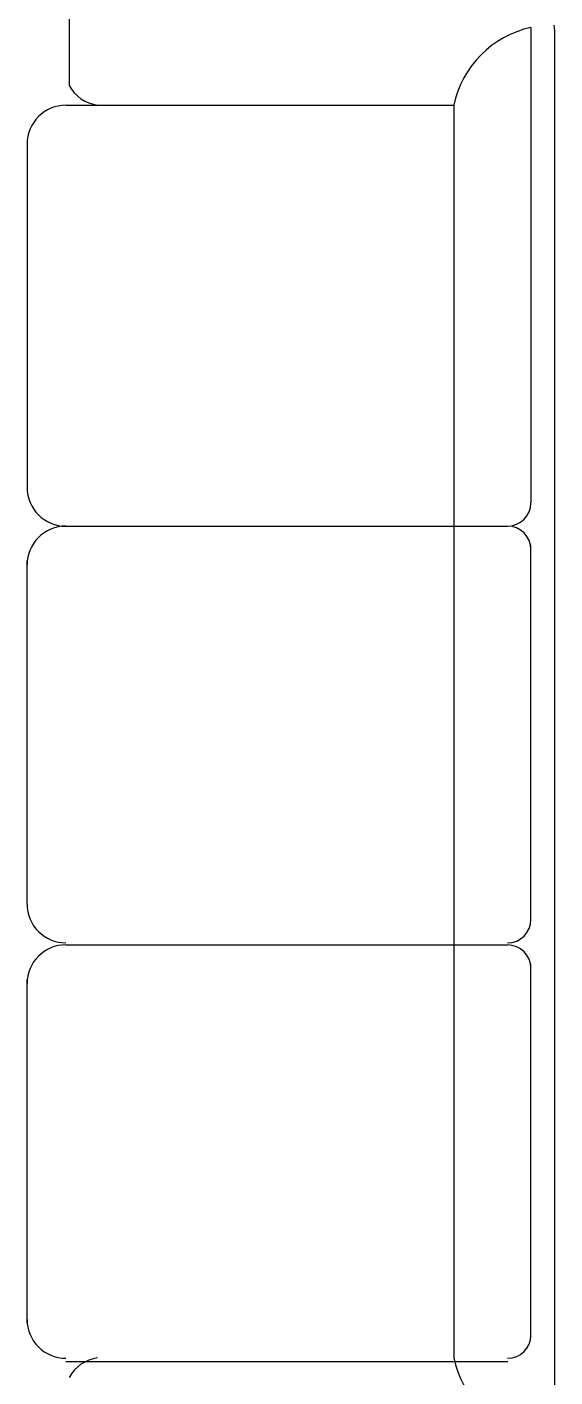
# Model space of a CAD drawing. Header units: inches. Extents: x 10.1 to 52.6, y 12.1 to 36.9.
# Drawn here: x 33.158 to 33.837, y 17.821 to 19.559 of the extents above; entities that cross this region are included whole.
import ezdxf

# ---------------------------------------------------------------- set-up
doc = ezdxf.new("R2010")
doc.units = ezdxf.units.IN
doc.header["$MEASUREMENT"] = 0
doc.layers.add('1', color=1, linetype='Continuous')
doc.layers.add('4', color=4, linetype='Continuous')

msp = doc.modelspace()

# ---------------------------------------------------------------- linework, layer by layer
at = {"layer": '1'}
for p, q in [((33.806, 19.5588, -0.3429), (33.806, 18.9468, -0.3429)), ((33.2081, 19.4586, -0.3429), (33.7068, 19.4587, -0.3429)), ((33.7068, 19.4587, -0.3429), (33.7068, 17.846, -0.3429)), ((33.1579, 19.4086, -0.3429), (33.1579, 18.9668, -0.3429)), ((33.2079, 18.9168, -0.3429), (33.776, 18.9168, -0.3429)), ((33.8061, 18.4103, -0.3429), (33.8061, 18.8922, -0.3429)), ((33.1579, 18.4303, -0.3429), (33.1579, 18.8722, -0.3429)), ((33.2079, 18.3777, -0.3429), (33.776, 18.3777, -0.3429)), ((33.8061, 17.8713, -0.3429), (33.8061, 18.3532, -0.3429)), ((33.1579, 17.8913, -0.3429), (33.1579, 18.3332, -0.3429)), ((33.2079, 17.8413, -0.3429), (33.7763, 17.8413, -0.3429))]:
    msp.add_line(p, q, dxfattribs=at)
for centre, radius, start, end in [((33.8345, 19.4314, -0.3429), 0.1306, 102.6001, 167.9174), ((33.2551, 19.5071, -0.3429), 0.0487, 208.0292, 262.3035), ((33.208, 19.4087, -0.3429), 0.05, 90, 180), ((33.208, 18.9667, -0.3429), 0.05, 180, 270), ((33.776, 18.9468, -0.3429), 0.03, 270, 0), ((33.208, 18.8669, -0.3429), 0.05, 90, 180), ((33.776, 18.8868, -0.3429), 0.03, 0, 90), ((33.2079, 18.4303, -0.3429), 0.05, 180, 269.9934), ((33.7761, 18.4103, -0.3429), 0.03, 270, 0), ((33.2079, 18.3277, -0.3429), 0.05, 90, 180), ((33.776, 18.3477, -0.3429), 0.03, 0, 90), ((33.2079, 17.8954, -0.3429), 0.05, 180, 269.9934), ((33.7761, 17.8754, -0.3429), 0.03, 270, 0), ((33.8345, 17.8734, -0.3429), 0.1306, 192.0826, 257.3999)]:
    msp.add_arc(centre, radius, start, end, dxfattribs=at)
at = {"layer": '4'}
msp.add_line((33.837, 17.7576, -0.3429), (33.837, 19.5472, -0.3429), dxfattribs=at)
for centre, radius, start, end in [((71.6931, 19.5195, -0.3429), 38.4811, 179.85923, 180.05259), ((33.7178, 19.5472, -0.3429), 0.1192, 359.9998, 7.098), ((33.2551, 17.7977, -0.3429), 0.0487, 97.6965, 151.9708)]:
    msp.add_arc(centre, radius, start, end, dxfattribs=at)

doc.saveas('drawing.dxf')
